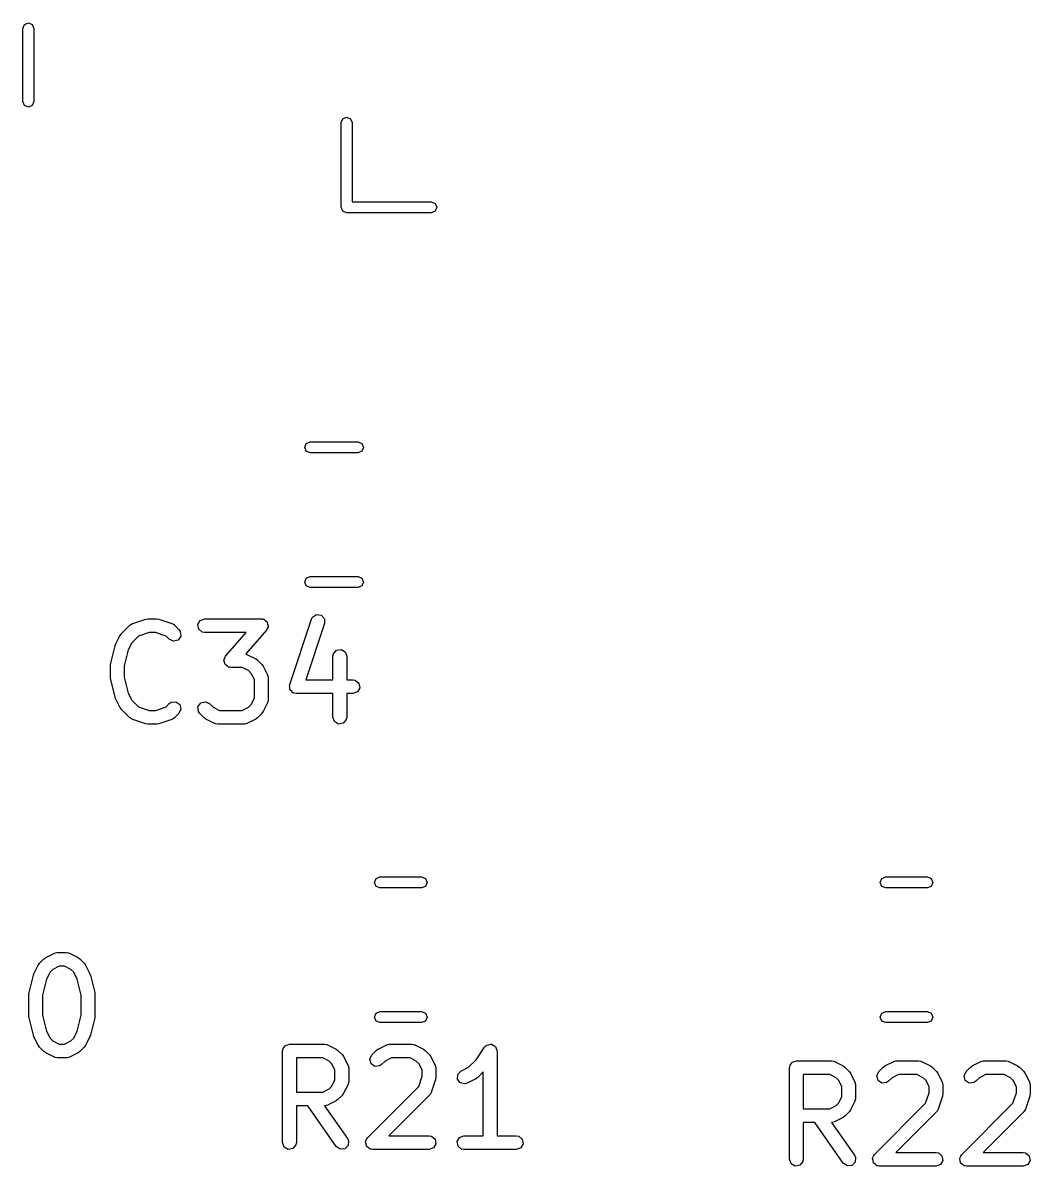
# Model space of a CAD drawing. Extents: x 44 to 148, y -85 to -25.
# Drawn here: x 86.35 to 97.35, y -85.11 to -72.63 of the extents above; entities that cross this region are included whole.
import ezdxf

# ---------------------------------------------------------------- set-up
doc = ezdxf.new("R2010")
doc.units = 0
doc.layers.add('BLACK', color=7, linetype='CONTINUOUS')

msp = doc.modelspace()

# ---------------------------------------------------------------- linework, layer by layer
at = {"layer": 'BLACK', "linetype": 'CONTINUOUS'}
for p, q in [((86.369574, -72.647103), (86.412, -72.629529)), ((86.412, -72.629529), (86.454426, -72.647103)), ((86.352, -72.689529), (86.369574, -72.647103)), ((86.352, -73.488773), (86.352, -72.689529)), ((86.454426, -72.647103), (86.472, -72.689529)), ((86.472, -72.689529), (86.472, -73.488773)), ((86.369574, -73.531199), (86.352, -73.488773)), ((86.472, -73.488773), (86.454426, -73.531199)), ((86.412, -73.548773), (86.369574, -73.531199)), ((86.454426, -73.531199), (86.412, -73.548773)), ((89.826, -73.718151), (89.843574, -73.675725)), ((89.826, -74.643151), (89.826, -73.718151)), ((89.843574, -73.675725), (89.886, -73.658151)), ((89.886, -73.658151), (89.928426, -73.675725)), ((89.928426, -73.675725), (89.946, -73.718151)), ((89.946, -73.718151), (89.946, -74.583151)), ((89.843574, -74.685577), (89.826, -74.643151)), ((89.946, -74.583151), (90.811, -74.583151)), ((90.811, -74.583151), (90.853426, -74.600725)), ((90.853426, -74.600725), (90.871, -74.643151)), ((90.871, -74.643151), (90.853426, -74.685577)), ((89.886, -74.703151), (89.843574, -74.685577)), ((90.811, -74.703151), (89.886, -74.703151)), ((90.853426, -74.685577), (90.811, -74.703151)), ((89.428748, -77.265), (89.446322, -77.222574)), ((89.446322, -77.307426), (89.428748, -77.265)), ((89.446322, -77.222574), (89.488748, -77.205)), ((89.488748, -77.205), (90.011252, -77.205)), ((90.011252, -77.205), (90.053678, -77.222574)), ((90.053678, -77.222574), (90.071252, -77.265)), ((90.071252, -77.265), (90.053678, -77.307426)), ((89.488748, -77.325), (89.446322, -77.307426)), ((90.011252, -77.325), (89.488748, -77.325)), ((90.053678, -77.307426), (90.011252, -77.325)), ((89.428748, -78.735), (89.446322, -78.692574)), ((89.446322, -78.777426), (89.428748, -78.735)), ((89.446322, -78.692574), (89.488748, -78.675)), ((89.488748, -78.675), (90.011252, -78.675)), ((90.011252, -78.675), (90.053678, -78.692574)), ((90.053678, -78.692574), (90.071252, -78.735)), ((90.071252, -78.735), (90.053678, -78.777426)), ((89.488748, -78.795), (89.446322, -78.777426)), ((90.011252, -78.795), (89.488748, -78.795)), ((90.053678, -78.777426), (90.011252, -78.795)), ((87.69371, -79.139668), (87.71589, -79.136378)), ((87.71589, -79.136378), (87.717428, -79.135819)), ((87.717428, -79.135819), (87.812666, -79.135819)), ((87.812666, -79.135819), (87.834748, -79.139712)), ((88.288267, -79.153366), (88.336476, -79.135819)), ((88.336476, -79.135819), (88.955523, -79.135819)), ((88.955523, -79.135819), (88.966631, -79.137777)), ((88.966631, -79.137777), (88.970073, -79.137244)), ((88.970073, -79.137244), (88.972731, -79.138853)), ((89.50342, -79.139483), (89.515822, -79.116578)), ((89.515822, -79.116578), (89.559535, -79.089723)), ((89.559535, -79.089723), (89.610283, -79.097248)), ((89.610283, -79.097248), (89.644321, -79.135634)), ((89.644321, -79.135634), (89.645722, -79.186918)), ((87.4263, -79.300643), (87.521538, -79.205405)), ((87.521538, -79.205405), (87.542875, -79.190464)), ((87.542875, -79.190464), (87.547343, -79.190073)), ((87.547343, -79.190073), (87.550854, -79.187287)), ((87.550854, -79.187287), (87.69371, -79.139668)), ((87.834748, -79.139712), (87.836383, -79.139668)), ((87.836383, -79.139668), (87.97924, -79.187287)), ((87.97924, -79.187287), (88.002145, -79.199689)), ((88.002145, -79.199689), (88.004492, -79.20351)), ((88.004492, -79.20351), (88.008556, -79.205405)), ((88.008556, -79.205405), (88.056175, -79.253024)), ((88.056175, -79.253024), (88.071115, -79.274361)), ((88.262615, -79.197795), (88.288267, -79.153366)), ((88.271524, -79.248319), (88.262615, -79.197795)), ((88.310824, -79.281296), (88.271524, -79.248319)), ((89.011966, -79.260207), (88.784475, -79.520196)), ((88.972731, -79.138853), (88.981175, -79.140342)), ((88.981175, -79.140342), (88.996663, -79.153338)), ((88.996663, -79.153338), (89.013962, -79.163809)), ((89.019272, -79.241355), (89.011966, -79.260207)), ((89.013962, -79.163809), (89.015891, -79.169473)), ((89.015891, -79.169473), (89.020475, -79.173319)), ((89.029384, -79.223843), (89.019272, -79.241355)), ((89.020475, -79.173319), (89.023986, -79.193231)), ((89.023986, -79.193231), (89.030507, -79.212371)), ((89.030507, -79.212371), (89.028344, -79.217949)), ((89.028344, -79.217949), (89.029384, -79.223843)), ((89.265325, -79.853768), (89.50342, -79.139483)), ((89.645722, -79.186918), (89.440533, -79.802485)), ((87.364632, -79.415373), (87.412251, -79.320135)), ((87.412251, -79.320135), (87.425609, -79.302124)), ((87.425609, -79.302124), (87.4263, -79.300643)), ((87.615085, -79.32399), (87.540972, -79.398103)), ((87.729598, -79.285819), (87.615085, -79.32399)), ((87.800496, -79.285819), (87.729598, -79.285819)), ((87.915009, -79.32399), (87.800496, -79.285819)), ((87.950109, -79.35909), (87.915009, -79.32399)), ((87.996605, -79.380771), (87.950109, -79.35909)), ((88.04616, -79.367494), (87.996605, -79.380771)), ((88.075586, -79.325468), (88.04616, -79.367494)), ((88.071115, -79.274361), (88.075586, -79.325468)), ((88.336476, -79.285819), (88.310824, -79.281296)), ((88.790241, -79.285819), (88.336476, -79.285819)), ((88.565747, -79.542383), (88.790241, -79.285819)), ((87.311334, -79.6212), (87.358953, -79.430724)), ((87.358953, -79.430724), (87.364225, -79.418901)), ((87.364225, -79.418901), (87.364632, -79.415373)), ((87.502478, -79.47509), (87.459095, -79.648624)), ((87.540972, -79.398103), (87.502478, -79.47509)), ((89.742189, -79.5185), (89.775166, -79.4792)), ((89.775166, -79.4792), (89.82569, -79.470291)), ((89.82569, -79.470291), (89.870119, -79.495943)), ((89.870119, -79.495943), (89.887666, -79.544152)), ((87.309095, -79.63939), (87.311694, -79.624648)), ((87.311694, -79.624648), (87.311334, -79.6212)), ((88.547206, -79.590219), (88.549368, -79.58464)), ((88.553726, -79.609358), (88.547206, -79.590219)), ((88.548329, -79.578747), (88.55844, -79.561234)), ((88.549368, -79.58464), (88.548329, -79.578747)), ((88.557238, -79.629271), (88.553726, -79.609358)), ((88.561821, -79.633116), (88.557238, -79.629271)), ((88.55844, -79.561234), (88.565747, -79.542383)), ((88.563751, -79.638781), (88.561821, -79.633116)), ((88.784475, -79.520196), (88.790699, -79.521294)), ((88.790699, -79.521294), (88.794134, -79.524176)), ((88.794134, -79.524176), (88.798588, -79.524689)), ((88.798588, -79.524689), (88.893826, -79.572308)), ((88.893826, -79.572308), (88.911836, -79.585666)), ((88.911836, -79.585666), (88.913318, -79.586357)), ((88.913318, -79.586357), (88.960937, -79.633976)), ((88.960937, -79.633976), (88.973796, -79.652342)), ((89.737666, -79.544152), (89.742189, -79.5185)), ((89.737666, -79.802485), (89.737666, -79.544152)), ((89.887666, -79.544152), (89.887666, -79.802485)), ((87.309095, -79.782247), (87.309095, -79.63939)), ((87.459095, -79.648624), (87.459095, -79.773013)), ((88.581049, -79.649251), (88.563751, -79.638781)), ((88.596538, -79.662248), (88.581049, -79.649251)), ((88.604981, -79.663736), (88.596538, -79.662248)), ((88.60764, -79.665346), (88.604981, -79.663736)), ((88.611081, -79.664812), (88.60764, -79.665346)), ((88.62219, -79.666771), (88.611081, -79.664812)), ((88.747342, -79.666771), (88.62219, -79.666771)), ((88.815858, -79.701029), (88.747342, -79.666771)), ((88.846265, -79.731436), (88.815858, -79.701029)), ((88.880523, -79.799952), (88.846265, -79.731436)), ((88.973796, -79.652342), (88.974986, -79.653468)), ((88.974986, -79.653468), (89.022605, -79.748706)), ((89.022605, -79.748706), (89.030031, -79.773672)), ((87.31028, -79.785504), (87.309095, -79.782247)), ((87.311334, -79.800437), (87.31028, -79.785504)), ((87.358953, -79.990913), (87.311334, -79.800437)), ((87.459095, -79.773013), (87.502478, -79.946547)), ((88.880523, -80.002637), (88.880523, -79.799952)), ((89.030031, -79.773672), (89.028989, -79.778033)), ((89.028989, -79.778033), (89.030523, -79.782247)), ((89.030523, -79.782247), (89.030523, -80.020342)), ((89.262615, -79.864461), (89.265481, -79.859496)), ((89.266167, -79.884607), (89.262615, -79.864461)), ((89.265481, -79.859496), (89.265325, -79.853768)), ((89.266726, -79.905052), (89.266167, -79.884607)), ((89.440533, -79.802485), (89.737666, -79.802485)), ((89.887666, -79.802485), (89.955523, -79.802485)), ((89.955523, -79.802485), (89.981175, -79.807008)), ((89.981175, -79.807008), (90.020475, -79.839985)), ((90.020475, -79.839985), (90.029384, -79.890509)), ((87.360941, -79.993857), (87.358953, -79.990913)), ((87.364632, -80.006264), (87.360941, -79.993857)), ((87.412251, -80.101502), (87.364632, -80.006264)), ((87.502478, -79.946547), (87.540972, -80.023534)), ((88.846264, -80.071153), (88.880523, -80.002637)), ((89.270528, -79.90934), (89.266726, -79.905052)), ((89.271524, -79.914985), (89.270528, -79.90934)), ((89.287191, -79.928131), (89.271524, -79.914985)), ((89.300763, -79.943437), (89.287191, -79.928131)), ((89.306433, -79.944277), (89.300763, -79.943437)), ((89.310824, -79.947962), (89.306433, -79.944277)), ((89.336476, -79.952485), (89.310824, -79.947962)), ((89.737666, -79.952485), (89.336476, -79.952485)), ((89.737666, -80.210819), (89.737666, -79.952485)), ((89.955523, -79.952485), (89.887666, -79.952485)), ((89.887666, -79.952485), (89.887666, -80.210819)), ((90.003732, -79.934938), (89.955523, -79.952485)), ((90.029384, -79.890509), (90.003732, -79.934938)), ((87.413437, -80.102625), (87.412251, -80.101502)), ((87.4263, -80.120994), (87.413437, -80.102625)), ((87.521538, -80.216233), (87.4263, -80.120994)), ((87.540972, -80.023534), (87.615085, -80.097648)), ((87.615085, -80.097648), (87.729598, -80.135819)), ((87.729598, -80.135819), (87.800496, -80.135819)), ((87.800496, -80.135819), (87.915009, -80.097647)), ((87.915009, -80.097647), (87.950108, -80.062548)), ((87.950108, -80.062548), (87.971445, -80.047607)), ((87.971445, -80.047607), (88.022553, -80.043135)), ((88.022553, -80.043135), (88.064578, -80.072561)), ((88.077856, -80.122116), (88.056175, -80.168613)), ((88.064578, -80.072561), (88.077856, -80.122116)), ((88.264032, -80.096168), (88.293458, -80.054143)), ((88.268502, -80.147275), (88.264032, -80.096168)), ((88.293458, -80.054143), (88.343013, -80.040866)), ((88.343013, -80.040866), (88.38951, -80.062548)), ((88.38951, -80.062548), (88.428522, -80.101561)), ((88.428522, -80.101561), (88.497038, -80.135819)), ((88.497038, -80.135819), (88.747342, -80.135819)), ((88.747342, -80.135819), (88.815857, -80.101561)), ((88.815857, -80.101561), (88.846264, -80.071153)), ((89.022605, -80.053883), (88.974986, -80.149121)), ((89.023117, -80.049429), (89.022605, -80.053883)), ((89.026, -80.045994), (89.023117, -80.049429)), ((89.030523, -80.020342), (89.026, -80.045994)), ((87.525602, -80.218128), (87.521538, -80.216233)), ((87.527949, -80.221948), (87.525602, -80.218128)), ((87.550854, -80.234351), (87.527949, -80.221948)), ((87.69371, -80.28197), (87.550854, -80.234351)), ((87.97924, -80.234351), (87.836383, -80.28197)), ((87.982751, -80.231563), (87.97924, -80.234351)), ((87.98722, -80.231173), (87.982751, -80.231563)), ((88.008557, -80.216232), (87.98722, -80.231173)), ((88.056175, -80.168613), (88.008557, -80.216232)), ((88.283442, -80.168612), (88.268502, -80.147275)), ((88.331061, -80.216232), (88.283442, -80.168612)), ((88.332542, -80.216922), (88.331061, -80.216232)), ((88.350554, -80.230282), (88.332542, -80.216922)), ((88.445792, -80.277901), (88.350554, -80.230282)), ((88.893826, -80.230282), (88.798588, -80.277901)), ((88.89495, -80.229094), (88.893826, -80.230282)), ((88.913319, -80.216232), (88.89495, -80.229094)), ((88.960937, -80.168613), (88.913319, -80.216232)), ((88.961627, -80.167131), (88.960937, -80.168613)), ((88.974986, -80.149121), (88.961627, -80.167131)), ((89.755213, -80.259028), (89.737666, -80.210819)), ((89.799642, -80.28468), (89.755213, -80.259028)), ((89.883143, -80.236471), (89.850166, -80.275771)), ((89.887666, -80.210819), (89.883143, -80.236471)), ((87.695345, -80.281925), (87.69371, -80.28197)), ((87.717428, -80.285819), (87.695345, -80.281925)), ((87.812666, -80.285819), (87.717428, -80.285819)), ((87.814204, -80.285258), (87.812666, -80.285819)), ((87.836383, -80.28197), (87.814204, -80.285258)), ((88.450245, -80.278413), (88.445792, -80.277901)), ((88.453681, -80.281296), (88.450245, -80.278413)), ((88.479333, -80.285819), (88.453681, -80.281296)), ((88.765047, -80.285819), (88.479333, -80.285819)), ((88.76926, -80.284285), (88.765047, -80.285819)), ((88.773621, -80.285327), (88.76926, -80.284285)), ((88.798588, -80.277901), (88.773621, -80.285327)), ((89.850166, -80.275771), (89.799642, -80.28468)), ((90.190436, -82.015), (90.20801, -81.972574)), ((90.20801, -81.972574), (90.250436, -81.955)), ((90.250436, -81.955), (90.704564, -81.955)), ((90.704564, -81.955), (90.74699, -81.972574)), ((90.74699, -81.972574), (90.764564, -82.015)), ((95.712936, -82.015), (95.73051, -81.972574)), ((95.73051, -81.972574), (95.772936, -81.955)), ((95.772936, -81.955), (96.227064, -81.955)), ((96.227064, -81.955), (96.26949, -81.972574)), ((96.26949, -81.972574), (96.287064, -82.015)), ((90.20801, -82.057426), (90.190436, -82.015)), ((90.250436, -82.075), (90.20801, -82.057426)), ((90.704564, -82.075), (90.250436, -82.075)), ((90.74699, -82.057426), (90.704564, -82.075)), ((90.764564, -82.015), (90.74699, -82.057426)), ((95.73051, -82.057426), (95.712936, -82.015)), ((95.772936, -82.075), (95.73051, -82.057426)), ((96.227064, -82.075), (95.772936, -82.075)), ((96.26949, -82.057426), (96.227064, -82.075)), ((96.287064, -82.015), (96.26949, -82.057426)), ((86.534681, -82.897024), (86.5823, -82.849405)), ((86.5823, -82.849405), (86.600666, -82.836545)), ((86.600666, -82.836545), (86.601792, -82.835356)), ((86.601792, -82.835356), (86.69703, -82.787737)), ((86.69703, -82.787737), (86.721996, -82.780311)), ((86.721996, -82.780311), (86.726357, -82.781352)), ((86.726357, -82.781352), (86.730571, -82.779819)), ((86.730571, -82.779819), (86.825809, -82.779819)), ((86.825809, -82.779819), (86.851461, -82.784342)), ((86.851461, -82.784342), (86.854896, -82.787224)), ((86.854896, -82.787224), (86.85935, -82.787737)), ((86.85935, -82.787737), (86.954588, -82.835356)), ((86.954588, -82.835356), (86.972598, -82.848714)), ((86.972598, -82.848714), (86.97408, -82.849405)), ((86.97408, -82.849405), (87.021699, -82.897024)), ((86.473013, -83.011754), (86.520632, -82.916516)), ((86.520632, -82.916516), (86.53399, -82.898505)), ((86.53399, -82.898505), (86.534681, -82.897024)), ((86.649353, -82.994484), (86.610859, -83.071471)), ((86.67976, -82.964077), (86.649353, -82.994484)), ((86.748276, -82.929819), (86.67976, -82.964077)), ((86.808104, -82.929819), (86.748276, -82.929819)), ((86.87662, -82.964077), (86.808104, -82.929819)), ((86.907027, -82.994484), (86.87662, -82.964077)), ((86.94552, -83.071471), (86.907027, -82.994484)), ((87.021699, -82.897024), (87.034558, -82.91539)), ((87.034558, -82.91539), (87.035748, -82.916516)), ((87.035748, -82.916516), (87.083367, -83.011754)), ((86.419715, -83.217581), (86.467334, -83.027105)), ((86.467334, -83.027105), (86.472606, -83.015282)), ((86.472606, -83.015282), (86.473013, -83.011754)), ((86.610859, -83.071471), (86.567476, -83.245005)), ((86.988904, -83.245005), (86.94552, -83.071471)), ((87.083367, -83.011754), (87.087057, -83.02416)), ((87.087057, -83.02416), (87.089046, -83.027105)), ((87.089046, -83.027105), (87.136665, -83.217581)), ((86.417476, -83.235771), (86.420075, -83.221029)), ((86.417476, -83.473866), (86.417476, -83.235771)), ((86.420075, -83.221029), (86.419715, -83.217581)), ((86.567476, -83.245005), (86.567476, -83.464632)), ((86.988904, -83.464632), (86.988904, -83.245005)), ((87.136665, -83.217581), (87.137718, -83.232513)), ((87.137718, -83.232513), (87.138904, -83.235771)), ((87.138904, -83.235771), (87.138904, -83.473866)), ((86.418661, -83.477123), (86.417476, -83.473866)), ((86.419715, -83.492056), (86.418661, -83.477123)), ((86.467334, -83.682532), (86.419715, -83.492056)), ((86.567476, -83.464632), (86.610859, -83.638166)), ((86.94552, -83.638166), (86.988904, -83.464632)), ((87.136665, -83.492056), (87.089046, -83.682532)), ((87.138904, -83.473866), (87.136304, -83.488607)), ((87.136304, -83.488607), (87.136665, -83.492056)), ((90.190436, -83.485), (90.20801, -83.442574)), ((90.20801, -83.527426), (90.190436, -83.485)), ((90.20801, -83.442574), (90.250436, -83.425)), ((90.250436, -83.425), (90.704564, -83.425)), ((90.704564, -83.425), (90.74699, -83.442574)), ((90.74699, -83.442574), (90.764564, -83.485)), ((90.764564, -83.485), (90.74699, -83.527426)), ((95.712936, -83.485), (95.73051, -83.442574)), ((95.73051, -83.527426), (95.712936, -83.485)), ((95.73051, -83.442574), (95.772936, -83.425)), ((95.772936, -83.425), (96.227064, -83.425)), ((96.227064, -83.425), (96.26949, -83.442574)), ((96.26949, -83.442574), (96.287064, -83.485)), ((96.287064, -83.485), (96.26949, -83.527426)), ((90.250436, -83.545), (90.20801, -83.527426)), ((90.704564, -83.545), (90.250436, -83.545)), ((90.74699, -83.527426), (90.704564, -83.545)), ((95.772936, -83.545), (95.73051, -83.527426)), ((96.227064, -83.545), (95.772936, -83.545)), ((96.26949, -83.527426), (96.227064, -83.545)), ((86.469322, -83.685476), (86.467334, -83.682532)), ((86.473013, -83.697883), (86.469322, -83.685476)), ((86.520632, -83.793121), (86.473013, -83.697883)), ((86.610859, -83.638166), (86.649353, -83.715153)), ((86.649353, -83.715153), (86.67976, -83.745561)), ((86.67976, -83.745561), (86.748276, -83.779819)), ((86.808104, -83.779819), (86.876619, -83.745561)), ((86.876619, -83.745561), (86.907026, -83.715153)), ((86.907026, -83.715153), (86.94552, -83.638166)), ((87.083367, -83.697883), (87.035748, -83.793121)), ((87.083773, -83.694354), (87.083367, -83.697883)), ((87.089046, -83.682532), (87.083773, -83.694354)), ((86.52182, -83.794246), (86.520632, -83.793121)), ((86.53468, -83.812612), (86.52182, -83.794246)), ((86.582299, -83.860232), (86.53468, -83.812612)), ((86.58378, -83.860922), (86.582299, -83.860232)), ((86.601792, -83.874282), (86.58378, -83.860922)), ((86.69703, -83.921901), (86.601792, -83.874282)), ((86.748276, -83.779819), (86.808104, -83.779819)), ((86.954588, -83.874282), (86.85935, -83.921901)), ((86.955712, -83.873094), (86.954588, -83.874282)), ((86.974081, -83.860232), (86.955712, -83.873094)), ((87.021699, -83.812613), (86.974081, -83.860232)), ((87.022389, -83.811131), (87.021699, -83.812613)), ((87.035748, -83.793121), (87.022389, -83.811131)), ((89.188214, -83.854819), (89.189931, -83.845077)), ((89.188214, -84.854819), (89.188214, -83.854819)), ((89.189353, -83.841795), (89.191019, -83.838909)), ((89.189931, -83.845077), (89.189353, -83.841795)), ((89.191019, -83.838909), (89.192737, -83.829167)), ((89.192737, -83.829167), (89.205262, -83.814239)), ((89.205262, -83.814239), (89.215005, -83.797366)), ((89.215005, -83.797366), (89.221363, -83.795051)), ((89.221363, -83.795051), (89.225714, -83.789867)), ((89.225714, -83.789867), (89.244905, -83.786482)), ((89.244905, -83.786482), (89.263214, -83.779819)), ((89.263214, -83.779819), (89.644166, -83.779819)), ((89.644166, -83.779819), (89.669818, -83.784342)), ((89.669818, -83.784342), (89.673253, -83.787224)), ((89.673253, -83.787224), (89.677707, -83.787737)), ((89.677707, -83.787737), (89.772945, -83.835356)), ((89.772945, -83.835356), (89.790955, -83.848714)), ((89.790955, -83.848714), (89.792437, -83.849405)), ((89.792437, -83.849405), (89.840056, -83.897024)), ((90.162562, -83.897024), (90.210181, -83.849405)), ((90.210181, -83.849405), (90.228547, -83.836545)), ((90.228547, -83.836545), (90.229673, -83.835356)), ((90.229673, -83.835356), (90.324911, -83.787737)), ((90.324911, -83.787737), (90.349877, -83.780311)), ((90.349877, -83.780311), (90.354238, -83.781352)), ((90.354238, -83.781352), (90.358452, -83.779819)), ((90.358452, -83.779819), (90.596547, -83.779819)), ((90.596547, -83.779819), (90.622199, -83.784342)), ((90.622199, -83.784342), (90.625634, -83.787224)), ((90.625634, -83.787224), (90.630088, -83.787737)), ((90.630088, -83.787737), (90.725326, -83.835356)), ((90.725326, -83.835356), (90.743336, -83.848714)), ((90.743336, -83.848714), (90.744818, -83.849405)), ((90.744818, -83.849405), (90.792437, -83.897024)), ((91.300166, -83.949896), (91.391286, -83.813216)), ((91.391286, -83.813216), (91.409279, -83.794381)), ((91.409279, -83.794381), (91.413418, -83.793169)), ((91.413418, -83.793169), (91.41619, -83.789867)), ((91.41619, -83.789867), (91.437622, -83.786087)), ((91.437622, -83.786087), (91.458517, -83.779974)), ((91.458517, -83.779974), (91.462466, -83.781706)), ((91.462466, -83.781706), (91.466714, -83.780958)), ((91.466714, -83.780958), (91.485562, -83.79184)), ((91.485562, -83.79184), (91.505497, -83.800587)), ((91.505497, -83.800587), (91.507408, -83.804454)), ((91.507408, -83.804454), (91.511143, -83.80661)), ((91.511143, -83.80661), (91.518587, -83.827063)), ((91.518587, -83.827063), (91.528235, -83.846576)), ((91.528235, -83.846576), (91.527214, -83.850765)), ((91.527214, -83.850765), (91.52869, -83.854819)), ((91.52869, -83.854819), (91.52869, -84.779819)), ((86.701483, -83.922413), (86.69703, -83.921901)), ((86.704919, -83.925296), (86.701483, -83.922413)), ((86.730571, -83.929819), (86.704919, -83.925296)), ((86.825809, -83.929819), (86.730571, -83.929819)), ((86.830022, -83.928285), (86.825809, -83.929819)), ((86.834383, -83.929327), (86.830022, -83.928285)), ((86.85935, -83.921901), (86.834383, -83.929327)), ((89.626461, -83.929819), (89.338214, -83.929819)), ((89.338214, -83.929819), (89.338214, -84.303628)), ((89.694977, -83.964077), (89.626461, -83.929819)), ((89.725384, -83.994484), (89.694977, -83.964077)), ((89.759642, -84.063), (89.725384, -83.994484)), ((89.840056, -83.897024), (89.852915, -83.91539)), ((89.852915, -83.91539), (89.854105, -83.916516)), ((89.854105, -83.916516), (89.901724, -84.011754)), ((90.140881, -83.943521), (90.162562, -83.897024)), ((90.154158, -83.993075), (90.140881, -83.943521)), ((90.196184, -84.022502), (90.154158, -83.993075)), ((90.268628, -84.00309), (90.247291, -84.01803)), ((90.307641, -83.964077), (90.268628, -84.00309)), ((90.376157, -83.929819), (90.307641, -83.964077)), ((90.578842, -83.929819), (90.376157, -83.929819)), ((90.647358, -83.964077), (90.578842, -83.929819)), ((90.677765, -83.994484), (90.647358, -83.964077)), ((90.712023, -84.063), (90.677765, -83.994484)), ((90.792437, -83.897024), (90.805296, -83.91539)), ((90.805296, -83.91539), (90.806486, -83.916516)), ((90.806486, -83.916516), (90.854105, -84.011754)), ((91.218787, -84.031275), (91.300166, -83.949896)), ((94.727237, -84.011167), (94.739762, -83.996239)), ((94.739762, -83.996239), (94.749505, -83.979366)), ((94.749505, -83.979366), (94.755863, -83.977051)), ((94.755863, -83.977051), (94.760214, -83.971867)), ((94.760214, -83.971867), (94.779405, -83.968482)), ((94.779405, -83.968482), (94.797714, -83.961819)), ((94.797714, -83.961819), (95.178666, -83.961819)), ((95.178666, -83.961819), (95.204318, -83.966342)), ((95.204318, -83.966342), (95.207753, -83.969224)), ((95.207753, -83.969224), (95.212207, -83.969737)), ((95.212207, -83.969737), (95.307445, -84.017356)), ((95.764173, -84.017356), (95.859411, -83.969737)), ((95.859411, -83.969737), (95.884377, -83.962311)), ((95.884377, -83.962311), (95.888738, -83.963352)), ((95.888738, -83.963352), (95.892952, -83.961819)), ((95.892952, -83.961819), (96.131047, -83.961819)), ((96.131047, -83.961819), (96.156699, -83.966342)), ((96.156699, -83.966342), (96.160134, -83.969224)), ((96.160134, -83.969224), (96.164588, -83.969737)), ((96.164588, -83.969737), (96.259826, -84.017356)), ((96.716554, -84.017356), (96.811792, -83.969737)), ((96.811792, -83.969737), (96.836758, -83.962311)), ((96.836758, -83.962311), (96.841119, -83.963352)), ((96.841119, -83.963352), (96.845333, -83.961819)), ((96.845333, -83.961819), (97.083428, -83.961819)), ((97.083428, -83.961819), (97.10908, -83.966342)), ((97.10908, -83.966342), (97.112515, -83.969224)), ((97.112515, -83.969224), (97.116969, -83.969737)), ((97.116969, -83.969737), (97.212207, -84.017356)), ((89.759642, -84.170447), (89.759642, -84.063)), ((89.901724, -84.011754), (89.90915, -84.03672)), ((89.90915, -84.03672), (89.908108, -84.041081)), ((89.908108, -84.041081), (89.909642, -84.045295)), ((89.909642, -84.045295), (89.909642, -84.188152)), ((90.247291, -84.01803), (90.196184, -84.022502)), ((90.673851, -84.242876), (90.712023, -84.128363)), ((90.712023, -84.128363), (90.712023, -84.063)), ((90.854105, -84.011754), (90.861531, -84.03672)), ((90.861531, -84.03672), (90.860489, -84.041081)), ((90.860489, -84.041081), (90.862023, -84.045295)), ((90.862023, -84.045295), (90.862023, -84.140533)), ((91.096088, -84.161916), (91.099163, -84.110705)), ((91.099163, -84.110705), (91.134435, -84.073451)), ((91.134435, -84.073451), (91.218787, -84.031275)), ((91.37869, -84.083504), (91.316247, -84.145947)), ((91.37869, -84.779819), (91.37869, -84.083504)), ((94.722714, -84.036819), (94.724431, -84.027077)), ((94.722714, -85.036819), (94.722714, -84.036819)), ((94.723853, -84.023795), (94.725519, -84.020909)), ((94.724431, -84.027077), (94.723853, -84.023795)), ((94.725519, -84.020909), (94.727237, -84.011167)), ((95.160961, -84.111819), (94.872714, -84.111819)), ((94.872714, -84.111819), (94.872714, -84.485628)), ((95.229477, -84.146077), (95.160961, -84.111819)), ((95.307445, -84.017356), (95.325455, -84.030714)), ((95.325455, -84.030714), (95.326937, -84.031405)), ((95.326937, -84.031405), (95.374556, -84.079024)), ((95.374556, -84.079024), (95.387415, -84.09739)), ((95.387415, -84.09739), (95.388605, -84.098516)), ((95.388605, -84.098516), (95.436224, -84.193754)), ((95.675381, -84.125521), (95.697062, -84.079024)), ((95.688658, -84.175075), (95.675381, -84.125521)), ((95.697062, -84.079024), (95.744681, -84.031405)), ((95.744681, -84.031405), (95.763047, -84.018545)), ((95.763047, -84.018545), (95.764173, -84.017356)), ((95.910657, -84.111819), (95.842141, -84.146077)), ((96.113342, -84.111819), (95.910657, -84.111819)), ((96.181858, -84.146077), (96.113342, -84.111819)), ((96.259826, -84.017356), (96.277836, -84.030714)), ((96.277836, -84.030714), (96.279318, -84.031405)), ((96.279318, -84.031405), (96.326937, -84.079024)), ((96.326937, -84.079024), (96.339796, -84.09739)), ((96.339796, -84.09739), (96.340986, -84.098516)), ((96.340986, -84.098516), (96.388605, -84.193754)), ((96.627762, -84.125521), (96.649443, -84.079024)), ((96.641039, -84.175075), (96.627762, -84.125521)), ((96.649443, -84.079024), (96.697062, -84.031405)), ((96.697062, -84.031405), (96.715428, -84.018545)), ((96.715428, -84.018545), (96.716554, -84.017356)), ((96.863038, -84.111819), (96.794522, -84.146077)), ((97.065723, -84.111819), (96.863038, -84.111819)), ((97.134239, -84.146077), (97.065723, -84.111819)), ((97.212207, -84.017356), (97.230217, -84.030714)), ((97.230217, -84.030714), (97.231699, -84.031405)), ((97.231699, -84.031405), (97.279318, -84.079024)), ((97.279318, -84.079024), (97.292177, -84.09739)), ((97.292177, -84.09739), (97.293367, -84.098516)), ((97.293367, -84.098516), (97.340986, -84.193754)), ((89.694977, -84.26937), (89.725384, -84.238963)), ((89.725384, -84.238963), (89.759642, -84.170447)), ((89.901724, -84.221693), (89.854105, -84.316931)), ((89.902236, -84.217239), (89.901724, -84.221693)), ((89.905119, -84.213804), (89.902236, -84.217239)), ((89.909642, -84.188152), (89.905119, -84.213804)), ((90.114943, -84.801786), (90.673851, -84.242876)), ((90.858174, -84.164251), (90.810555, -84.307107)), ((90.862023, -84.140533), (90.858129, -84.162615)), ((90.858129, -84.162615), (90.858174, -84.164251)), ((91.126652, -84.203121), (91.096088, -84.161916)), ((91.17655, -84.215041), (91.126652, -84.203121)), ((91.201517, -84.207615), (91.17655, -84.215041)), ((91.296755, -84.159996), (91.201517, -84.207615)), ((91.29788, -84.158806), (91.296755, -84.159996)), ((91.316247, -84.145947), (91.29788, -84.158806)), ((95.259884, -84.176484), (95.229477, -84.146077)), ((95.294142, -84.245), (95.259884, -84.176484)), ((95.294142, -84.352447), (95.294142, -84.245)), ((95.436224, -84.193754), (95.44365, -84.21872)), ((95.44365, -84.21872), (95.442608, -84.223081)), ((95.442608, -84.223081), (95.444142, -84.227295)), ((95.444142, -84.227295), (95.444142, -84.370152)), ((95.730684, -84.204502), (95.688658, -84.175075)), ((95.781791, -84.20003), (95.730684, -84.204502)), ((95.803128, -84.18509), (95.781791, -84.20003)), ((95.842141, -84.146077), (95.803128, -84.18509)), ((96.212265, -84.176484), (96.181858, -84.146077)), ((96.246523, -84.245), (96.212265, -84.176484)), ((96.246523, -84.310363), (96.246523, -84.245)), ((96.388605, -84.193754), (96.396031, -84.21872)), ((96.396031, -84.21872), (96.394989, -84.223081)), ((96.394989, -84.223081), (96.396523, -84.227295)), ((96.396523, -84.227295), (96.396523, -84.322533)), ((96.683065, -84.204502), (96.641039, -84.175075)), ((96.734172, -84.20003), (96.683065, -84.204502)), ((96.755509, -84.18509), (96.734172, -84.20003)), ((96.794522, -84.146077), (96.755509, -84.18509)), ((97.164646, -84.176484), (97.134239, -84.146077)), ((97.198904, -84.245), (97.164646, -84.176484)), ((97.198904, -84.310363), (97.198904, -84.245)), ((97.340986, -84.193754), (97.348412, -84.21872)), ((97.348412, -84.21872), (97.34737, -84.223081)), ((97.34737, -84.223081), (97.348904, -84.227295)), ((97.348904, -84.227295), (97.348904, -84.322533)), ((89.338214, -84.303628), (89.626461, -84.303628)), ((89.626461, -84.303628), (89.694977, -84.26937)), ((89.840056, -84.336423), (89.792437, -84.384042)), ((89.840747, -84.334941), (89.840056, -84.336423)), ((89.854105, -84.316931), (89.840747, -84.334941)), ((90.792437, -84.336423), (90.349042, -84.779819)), ((90.794332, -84.332358), (90.792437, -84.336423)), ((90.798152, -84.330012), (90.794332, -84.332358)), ((90.810555, -84.307107), (90.798152, -84.330012)), ((95.259884, -84.420963), (95.294142, -84.352447)), ((95.444142, -84.370152), (95.439619, -84.395804)), ((96.208351, -84.424876), (96.246523, -84.310363)), ((96.392674, -84.346251), (96.345055, -84.489107)), ((96.396523, -84.322533), (96.392629, -84.344615)), ((96.392629, -84.344615), (96.392674, -84.346251)), ((97.160732, -84.424876), (97.198904, -84.310363)), ((97.345055, -84.346251), (97.297436, -84.489107)), ((97.348904, -84.322533), (97.34501, -84.344615)), ((97.34501, -84.344615), (97.345055, -84.346251)), ((89.46226, -84.453628), (89.338214, -84.453628)), ((89.338214, -84.453628), (89.338214, -84.854819)), ((89.7732, -84.897829), (89.46226, -84.453628)), ((89.648379, -84.452094), (89.645115, -84.453282)), ((89.645115, -84.453282), (89.896085, -84.81181)), ((89.65274, -84.453136), (89.648379, -84.452094)), ((89.677707, -84.44571), (89.65274, -84.453136)), ((89.772945, -84.398091), (89.677707, -84.44571)), ((89.77407, -84.396901), (89.772945, -84.398091)), ((89.792437, -84.384042), (89.77407, -84.396901)), ((94.872714, -84.485628), (95.160961, -84.485628)), ((95.160961, -84.485628), (95.229477, -84.45137)), ((95.229477, -84.45137), (95.259884, -84.420963)), ((95.388605, -84.498931), (95.375247, -84.516941)), ((95.436224, -84.403693), (95.388605, -84.498931)), ((95.436736, -84.399239), (95.436224, -84.403693)), ((95.439619, -84.395804), (95.436736, -84.399239)), ((95.649443, -84.983786), (96.208351, -84.424876)), ((96.345055, -84.489107), (96.332652, -84.512012)), ((96.601824, -84.983786), (97.160732, -84.424876)), ((97.297436, -84.489107), (97.285033, -84.512012)), ((95.212207, -84.62771), (95.18724, -84.635136)), ((95.307445, -84.580091), (95.212207, -84.62771)), ((95.30857, -84.578901), (95.307445, -84.580091)), ((95.326937, -84.566042), (95.30857, -84.578901)), ((95.374556, -84.518423), (95.326937, -84.566042)), ((95.375247, -84.516941), (95.374556, -84.518423)), ((96.326937, -84.518423), (95.883542, -84.961819)), ((96.328832, -84.514358), (96.326937, -84.518423)), ((96.332652, -84.512012), (96.328832, -84.514358)), ((97.279318, -84.518423), (96.835923, -84.961819)), ((97.281213, -84.514358), (97.279318, -84.518423)), ((97.285033, -84.512012), (97.281213, -84.514358)), ((94.99676, -84.635628), (94.872714, -84.635628)), ((94.872714, -84.635628), (94.872714, -85.036819)), ((95.3077, -85.079829), (94.99676, -84.635628)), ((95.182879, -84.634094), (95.179615, -84.635282)), ((95.179615, -84.635282), (95.430585, -84.99381)), ((95.18724, -84.635136), (95.182879, -84.634094)), ((89.205761, -84.903028), (89.188214, -84.854819)), ((89.338214, -84.854819), (89.333691, -84.880471)), ((89.896085, -84.81181), (89.90709, -84.835418)), ((89.90709, -84.835418), (89.902611, -84.886525)), ((90.093262, -84.848283), (90.094711, -84.845175)), ((90.099103, -84.870085), (90.093262, -84.848283)), ((90.094115, -84.841795), (90.105405, -84.822239)), ((90.094711, -84.845175), (90.094115, -84.841795)), ((90.103024, -84.892319), (90.099103, -84.870085)), ((90.105405, -84.822239), (90.114943, -84.801786)), ((90.349042, -84.779819), (90.787023, -84.779819)), ((90.787023, -84.779819), (90.812675, -84.784342)), ((90.812675, -84.784342), (90.851975, -84.817319)), ((90.860884, -84.867843), (90.835232, -84.912272)), ((90.851975, -84.817319), (90.860884, -84.867843)), ((91.094115, -84.841795), (91.119767, -84.797366)), ((91.103024, -84.892319), (91.094115, -84.841795)), ((91.119767, -84.797366), (91.167976, -84.779819)), ((91.167976, -84.779819), (91.37869, -84.779819)), ((91.52869, -84.779819), (91.739404, -84.779819)), ((91.739404, -84.779819), (91.765056, -84.784342)), ((91.765056, -84.784342), (91.804356, -84.817319)), ((91.813265, -84.867843), (91.787613, -84.912272)), ((91.804356, -84.817319), (91.813265, -84.867843)), ((89.25019, -84.92868), (89.205761, -84.903028)), ((89.300714, -84.919771), (89.25019, -84.92868)), ((89.333691, -84.880471), (89.300714, -84.919771)), ((89.815221, -84.927261), (89.7732, -84.897829)), ((89.866329, -84.922797), (89.815221, -84.927261)), ((89.902611, -84.886525), (89.866329, -84.922797)), ((90.105651, -84.894523), (90.103024, -84.892319)), ((90.106539, -84.897837), (90.105651, -84.894523)), ((90.12503, -84.910785), (90.106539, -84.897837)), ((90.142324, -84.925296), (90.12503, -84.910785)), ((90.146908, -84.926104), (90.142324, -84.925296)), ((90.148565, -84.927264), (90.146908, -84.926104)), ((90.151853, -84.926976), (90.148565, -84.927264)), ((90.167976, -84.929819), (90.151853, -84.926976)), ((90.787023, -84.929819), (90.167976, -84.929819)), ((90.835232, -84.912272), (90.787023, -84.929819)), ((91.142324, -84.925296), (91.103024, -84.892319)), ((91.167976, -84.929819), (91.142324, -84.925296)), ((91.739404, -84.929819), (91.167976, -84.929819)), ((91.787613, -84.912272), (91.739404, -84.929819)), ((95.430585, -84.99381), (95.44159, -85.017418)), ((95.628615, -85.023795), (95.639905, -85.004239)), ((95.639905, -85.004239), (95.649443, -84.983786)), ((95.883542, -84.961819), (96.321523, -84.961819)), ((96.321523, -84.961819), (96.347175, -84.966342)), ((96.347175, -84.966342), (96.386475, -84.999319)), ((96.386475, -84.999319), (96.395384, -85.049843)), ((96.580996, -85.023795), (96.592286, -85.004239)), ((96.592286, -85.004239), (96.601824, -84.983786)), ((96.835923, -84.961819), (97.273904, -84.961819)), ((97.273904, -84.961819), (97.299556, -84.966342)), ((97.299556, -84.966342), (97.338856, -84.999319)), ((97.338856, -84.999319), (97.347765, -85.049843)), ((94.740261, -85.085028), (94.722714, -85.036819)), ((94.78469, -85.11068), (94.740261, -85.085028)), ((94.835214, -85.101771), (94.78469, -85.11068)), ((94.868191, -85.062471), (94.835214, -85.101771)), ((94.872714, -85.036819), (94.868191, -85.062471)), ((95.349721, -85.109261), (95.3077, -85.079829)), ((95.400829, -85.104797), (95.349721, -85.109261)), ((95.437111, -85.068525), (95.400829, -85.104797)), ((95.44159, -85.017418), (95.437111, -85.068525)), ((95.627762, -85.030283), (95.629211, -85.027175)), ((95.633603, -85.052085), (95.627762, -85.030283)), ((95.629211, -85.027175), (95.628615, -85.023795)), ((95.637524, -85.074319), (95.633603, -85.052085)), ((95.640151, -85.076523), (95.637524, -85.074319)), ((95.641039, -85.079837), (95.640151, -85.076523)), ((95.65953, -85.092785), (95.641039, -85.079837)), ((95.676824, -85.107296), (95.65953, -85.092785)), ((95.681408, -85.108104), (95.676824, -85.107296)), ((95.683065, -85.109264), (95.681408, -85.108104)), ((95.686353, -85.108976), (95.683065, -85.109264)), ((95.702476, -85.111819), (95.686353, -85.108976)), ((96.321523, -85.111819), (95.702476, -85.111819)), ((96.369732, -85.094272), (96.321523, -85.111819)), ((96.395384, -85.049843), (96.369732, -85.094272)), ((96.580143, -85.030283), (96.581592, -85.027175)), ((96.585984, -85.052085), (96.580143, -85.030283)), ((96.581592, -85.027175), (96.580996, -85.023795)), ((96.589905, -85.074319), (96.585984, -85.052085)), ((96.592532, -85.076523), (96.589905, -85.074319)), ((96.59342, -85.079837), (96.592532, -85.076523)), ((96.611911, -85.092785), (96.59342, -85.079837)), ((96.629205, -85.107296), (96.611911, -85.092785)), ((96.633789, -85.108104), (96.629205, -85.107296)), ((96.635446, -85.109264), (96.633789, -85.108104)), ((96.638734, -85.108976), (96.635446, -85.109264)), ((96.654857, -85.111819), (96.638734, -85.108976)), ((97.273904, -85.111819), (96.654857, -85.111819)), ((97.322113, -85.094272), (97.273904, -85.111819)), ((97.347765, -85.049843), (97.322113, -85.094272))]:
    msp.add_line(p, q, dxfattribs=at)

doc.saveas('drawing.dxf')
